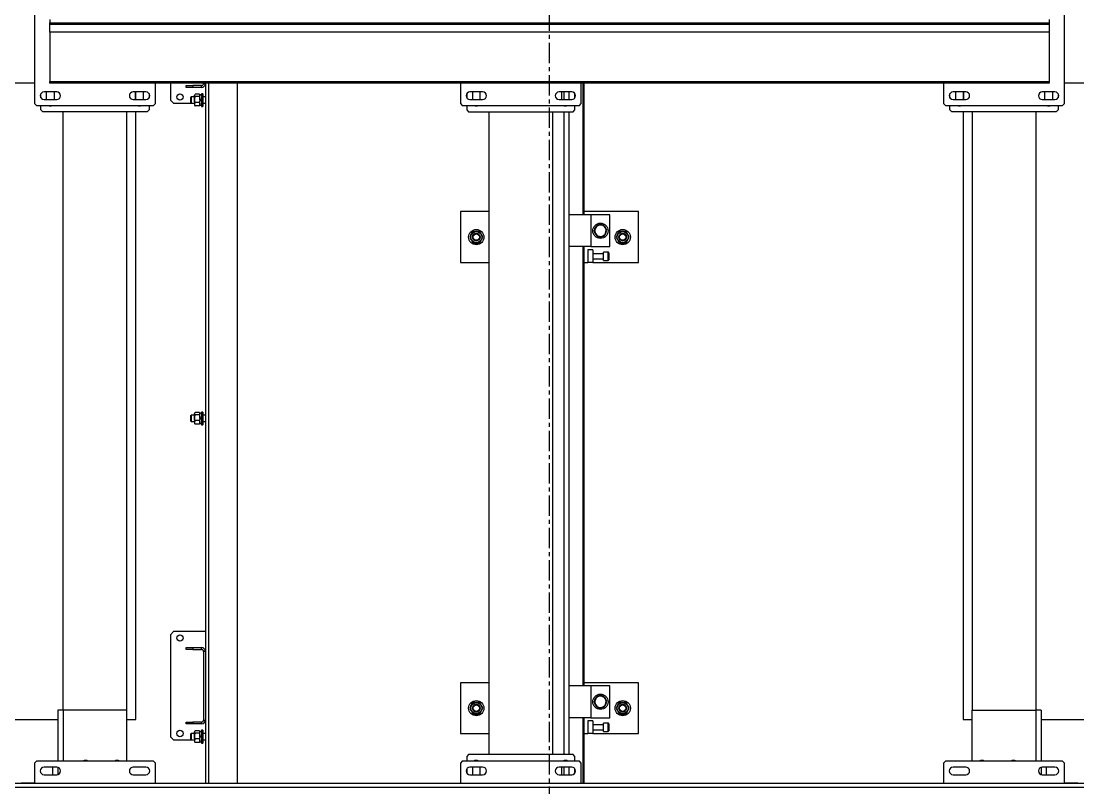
# Model space of a CAD drawing. Header units: millimetres. Extents: x 6622 to 532820, y 3370 to 359312.
# Drawn here: x 458470 to 460130, y 303733 to 304937 of the extents above; entities that cross this region are included whole.
import ezdxf

# ---------------------------------------------------------------- set-up
doc = ezdxf.new("R2010")
doc.units = ezdxf.units.MM
doc.linetypes.add('CENTER', pattern=[50.8, 31.75, -6.35, 6.35, -6.35])

# ---------------------------------------------------------------- blocks, each defined once
blk = doc.blocks.new('A$C6F3A12F4')
at = {"color": 2, "linetype": 'Continuous', "lineweight": 25}
for p, q in [((9785.2, 3700), (9785.2, 2659)), ((10785.2, 2622.1), (10785.2, 3700)), ((10885.7, 3475), (10885.7, 225)), ((10891.1, 225), (10891.1, 3475)), ((10885.2, 2680), (10885.2, 2659)), ((9817.2, 2659), (9653.2, 2659)), ((9820.2, 2656), (9817.2, 2659)), ((9820.2, 2472), (9820.2, 2656)), ((10853.7, 2659), (10850.7, 2656)), ((10850.7, 2656), (10850.7, 2472)), ((10885.7, 2659), (10853.7, 2659)), ((9799.2, 2644), (9799.2, 2624)), ((9799.2, 2640.1), (9811.2, 2640.1)), ((9802, 2649.1), (9808.4, 2649.1)), ((9811.2, 2624), (9811.2, 2644)), ((9820.2, 2649.1), (9827.2, 2649.1)), ((9830.2, 2646.1), (9827.2, 2649.1)), ((9830.2, 2646.1), (9830.2, 2482.1)), ((10859.7, 2644), (10859.7, 2624)), ((10871.7, 2624), (10871.7, 2644)), ((9685.2, 2635), (9690.6, 2635)), ((9690.6, 1065), (9690.6, 2635)), ((9690.6, 2635), (9693.2, 2635)), ((9693.2, 2635), (9693.2, 1065)), ((9693.2, 2635), (9705.2, 2635)), ((9705.2, 2635), (9705.2, 1065)), ((9705.2, 2635), (9782.6, 2635)), ((9782.6, 1065), (9782.6, 2635)), ((9782.6, 2635), (9785.2, 2635)), ((9785.2, 2635), (9785.2, 1065)), ((9811.2, 2628.1), (9799.2, 2628.1)), ((10859.7, 2630.1), (10871.7, 2630.1)), ((9830.2, 2614.1), (10770.2, 2614.1)), ((10770.2, 2622.1), (10770.2, 2614.1)), ((10770.2, 2622.1), (10850.7, 2622.1)), ((10770.2, 2614.1), (10850.7, 2614.1)), ((10770.2, 2514.1), (10770.2, 2614.1)), ((10860, 2622.1), (10871.4, 2622.1)), ((9830.2, 2514.1), (10770.2, 2514.1)), ((10850.7, 2514.1), (10770.2, 2514.1)), ((10785.2, 2500), (10785.2, 2514.1)), ((9799.2, 2504), (9799.2, 2484)), ((9799.2, 2500.1), (9811.2, 2500.1)), ((9799.2, 2500), (9811.2, 2500)), ((9811.2, 2484), (9811.2, 2504)), ((9830.2, 2500), (10785.2, 2500)), ((10859.7, 2504), (10859.7, 2484)), ((10871.7, 2484), (10871.7, 2504)), ((9811.2, 2488.1), (9799.2, 2488.1)), ((9808.7, 2479.1), (9801.7, 2479.1)), ((9827.2, 2479.1), (9820.2, 2479.1)), ((9827.2, 2479.1), (9830.2, 2482.1)), ((9785.2, 2469), (9817.2, 2469)), ((9817.2, 2469), (9820.2, 2472)), ((10850.7, 2472), (10853.7, 2469)), ((10853.7, 2469), (10885.7, 2469)), ((9987.2, 1990), (9987.2, 1904)), ((10067.2, 1990), (9987.2, 1990)), ((10067.2, 1918), (10067.2, 1990)), ((10727.2, 1990), (10727.2, 1904)), ((10807.2, 1990), (10727.2, 1990)), ((10807.2, 1918), (10807.2, 1990)), ((10036.7, 1965), (10036.2, 1965)), ((10036.6, 1963.2), (10036.2, 1963.2)), ((10036.3, 1962.2), (10036.6, 1963.2)), ((10776.8, 1965), (10776.2, 1965)), ((10776.6, 1963.2), (10776.2, 1963.2)), ((10776.3, 1962.2), (10776.6, 1963.2)), ((10042.2, 1945), (9992.2, 1945)), ((9992.2, 1945), (9992.2, 1915)), ((10042.2, 1915), (10042.2, 1945)), ((10051.7, 1943), (10062.7, 1943)), ((10782.2, 1945), (10732.2, 1945)), ((10732.2, 1945), (10732.2, 1915)), ((10782.2, 1915), (10782.2, 1945)), ((10791.7, 1943), (10802.7, 1943)), ((10012.2, 1937.3), (10008, 1934.4)), ((10016.4, 1940.2), (10012.2, 1937.3)), ((10021, 1938), (10016.4, 1940.2)), ((10025.6, 1935.8), (10021, 1938)), ((10026.8, 1930), (10026.1, 1930)), ((10026.6, 1928.2), (10026.2, 1928.2)), ((10026.4, 1927.4), (10026.6, 1928.2)), ((10050.7, 1942), (10050.7, 1935)), ((10063.7, 1942), (10050.7, 1942)), ((10063.7, 1935), (10050.7, 1935)), ((10053.2, 1935), (10053.2, 1918)), ((10061.2, 1918), (10061.2, 1935)), ((10063.7, 1935), (10063.7, 1942)), ((10752.2, 1937.3), (10748, 1934.4)), ((10756.4, 1940.2), (10752.2, 1937.3)), ((10761, 1938), (10756.4, 1940.2)), ((10765.6, 1935.8), (10761, 1938)), ((10766.8, 1930), (10766.1, 1930)), ((10766.6, 1928.2), (10766.2, 1928.2)), ((10766.4, 1927.4), (10766.6, 1928.2)), ((10790.7, 1942), (10790.7, 1935)), ((10803.7, 1942), (10790.7, 1942)), ((10803.7, 1935), (10790.7, 1935)), ((10793.2, 1935), (10793.2, 1918)), ((10801.2, 1918), (10801.2, 1935)), ((10803.7, 1935), (10803.7, 1942)), ((9992.2, 1915), (9992.2, 1880.2)), ((9992.2, 1915), (10042.2, 1915)), ((10008.8, 1924.2), (10013.4, 1922)), ((10013.4, 1922), (10018, 1919.8)), ((10018, 1919.8), (10022.2, 1922.7)), ((10022.2, 1922.7), (10026.4, 1925.6)), ((10042.2, 1915), (10042.2, 1880.2)), ((10047.2, 1918), (10047.2, 1910)), ((10047.2, 1918), (10067.2, 1918)), ((10047.2, 1910), (10067.2, 1910)), ((10067.2, 1918), (10067.2, 1910)), ((10067.2, 1904), (10067.2, 1910)), ((10732.2, 1915), (10732.2, 1880.2)), ((10732.2, 1915), (10782.2, 1915)), ((10748.8, 1924.2), (10753.4, 1922)), ((10753.4, 1922), (10758, 1919.8)), ((10758, 1919.8), (10762.2, 1922.7)), ((10762.2, 1922.7), (10766.4, 1925.6)), ((10782.2, 1915), (10782.2, 1880.2)), ((10787.2, 1918), (10787.2, 1910)), ((10787.2, 1918), (10807.2, 1918)), ((10787.2, 1910), (10807.2, 1910)), ((10807.2, 1918), (10807.2, 1910)), ((10807.2, 1904), (10807.2, 1910)), ((9785.2, 1904), (9992.2, 1904)), ((9992.2, 1902.7), (9785.2, 1902.7)), ((9817.2, 1900), (9785.2, 1900)), ((9820.2, 1897), (9817.2, 1900)), ((9820.2, 1713), (9820.2, 1897)), ((10042.2, 1904), (10732.2, 1904)), ((10732.2, 1902.7), (10042.2, 1902.7)), ((10782.2, 1904), (10885.7, 1904)), ((10885.7, 1902.7), (10782.2, 1902.7)), ((10853.7, 1900), (10850.7, 1897)), ((10850.7, 1897), (10850.7, 1713)), ((10885.7, 1900), (10853.7, 1900)), ((9799.2, 1885), (9799.2, 1865)), ((9811.2, 1881), (9799.2, 1881)), ((9799.2, 1880.2), (9811.2, 1880.2)), ((9808.5, 1890), (9801.9, 1890)), ((9811.2, 1865), (9811.2, 1885)), ((9827.2, 1890), (9820.2, 1890)), ((9830.2, 1887), (9827.2, 1890)), ((9830.2, 1723), (9830.2, 1887)), ((9830.2, 1880.2), (10840.2, 1880.2)), ((10843.2, 1890), (10840.2, 1887)), ((10840.2, 1887), (10840.2, 1723)), ((10850.7, 1890), (10843.2, 1890)), ((10859.7, 1885), (10859.7, 1865)), ((10871.7, 1881), (10859.7, 1881)), ((10859.7, 1880.2), (10871.7, 1880.2)), ((10869, 1890), (10862.4, 1890)), ((10871.7, 1865), (10871.7, 1885)), ((9811.2, 1872.8), (9799.2, 1872.8)), ((9799.2, 1869), (9811.2, 1869)), ((9820.8, 1872.8), (9820.2, 1872.8)), ((10840.2, 1872.8), (9830.2, 1872.8)), ((10850.7, 1872.8), (10849.6, 1872.8)), ((10871.7, 1872.8), (10859.7, 1872.8)), ((10859.7, 1869), (10871.7, 1869)), ((10840.2, 1855), (9830.2, 1855)), ((9799.2, 1745), (9799.2, 1725)), ((9811.2, 1725), (9811.2, 1745)), ((10840.2, 1755), (9830.2, 1755)), ((9987.2, 1755), (9987.2, 1710)), ((10067.2, 1710), (10067.2, 1755)), ((10727.2, 1755), (10727.2, 1710)), ((10807.2, 1710), (10807.2, 1755)), ((10859.7, 1745), (10859.7, 1725)), ((10871.7, 1725), (10871.7, 1745)), ((9811.2, 1741), (9799.2, 1741)), ((9799.2, 1729), (9811.2, 1729)), ((10036.7, 1735), (10036.2, 1735)), ((10036.6, 1733.2), (10036.2, 1733.2)), ((10036.3, 1732.2), (10036.6, 1733.2)), ((10776.8, 1735), (10776.2, 1735)), ((10776.6, 1733.2), (10776.2, 1733.2)), ((10776.3, 1732.2), (10776.6, 1733.2)), ((10871.7, 1741), (10859.7, 1741)), ((10859.7, 1729), (10871.7, 1729)), ((9785.2, 1710), (9817.2, 1710)), ((9801.9, 1720), (9808.5, 1720)), ((9817.2, 1710), (9820.2, 1713)), ((9820.2, 1720), (9827.2, 1720)), ((9827.2, 1720), (9830.2, 1723)), ((9987.2, 1710), (10067.2, 1710)), ((10727.2, 1710), (10807.2, 1710)), ((10840.2, 1723), (10843.2, 1720)), ((10843.2, 1720), (10850.7, 1720)), ((10850.7, 1713), (10853.7, 1710)), ((10853.7, 1710), (10885.7, 1710)), ((10862.4, 1720), (10869, 1720)), ((9785.2, 1359.5), (10885.7, 1359.5)), ((9785.2, 1314.5), (10885.7, 1314.5)), ((9785.2, 1309.5), (9786, 1309.5)), ((9785.2, 1306.5), (9786, 1306.5)), ((9786, 1309.5), (10678, 1309.5)), ((9786, 1306.5), (9786, 1309.5)), ((9792, 1303.5), (9789, 1303.5)), ((9789, 1303.5), (9789, 1289.5)), ((9792, 1303.5), (9792, 1289.5)), ((9802, 1305.5), (9802, 1303.5)), ((9802, 1305.5), (9822, 1305.5)), ((9802, 1303.5), (9822, 1303.5)), ((9802.8, 1300), (9802.8, 1293.4)), ((9804.4, 1300.9), (9803.3, 1300.3)), ((9803.9, 1303.5), (9803.9, 1300.9)), ((9812, 1300.9), (9803.9, 1300.9)), ((9806.4, 1300), (9806.4, 1293.4)), ((9807, 1309.5), (9807, 1305.5)), ((9812, 1300.9), (9813.5, 1300.9)), ((9820, 1300.9), (9813.5, 1300.9)), ((9815.5, 1300), (9815.5, 1293.4)), ((9817, 1305.5), (9817, 1309.5)), ((9820.7, 1300.3), (9819.6, 1300.9)), ((9820, 1300.9), (9820, 1303.5)), ((9821.2, 1300), (9821.2, 1293.4)), ((9822, 1303.5), (9822, 1305.5)), ((10302, 1305.5), (10302, 1303.5)), ((10302, 1305.5), (10322, 1305.5)), ((10302, 1303.5), (10322, 1303.5)), ((10302.8, 1300), (10302.8, 1293.4)), ((10304.4, 1300.9), (10303.3, 1300.3)), ((10303.9, 1303.5), (10303.9, 1300.9)), ((10312, 1300.9), (10303.9, 1300.9)), ((10306.4, 1300), (10306.4, 1293.4)), ((10307, 1309.5), (10307, 1305.5)), ((10312, 1300.9), (10313.5, 1300.9)), ((10320, 1300.9), (10313.5, 1300.9)), ((10315.5, 1300), (10315.5, 1293.4)), ((10317, 1305.5), (10317, 1309.5)), ((10320.7, 1300.3), (10319.6, 1300.9)), ((10320, 1300.9), (10320, 1303.5)), ((10321.2, 1300), (10321.2, 1293.4)), ((10322, 1303.5), (10322, 1305.5)), ((10647, 1309.5), (10647, 1259.5)), ((10675, 1303.5), (10672, 1303.5)), ((10672, 1289.5), (10672, 1303.5)), ((10675, 1289.5), (10675, 1303.5)), ((10678, 1309.5), (10678, 1306.5)), ((10678, 1309.5), (10786, 1309.5)), ((10678, 1306.5), (10786, 1306.5)), ((10786, 1309.5), (10885.7, 1309.5)), ((10786, 1306.5), (10786, 1309.5)), ((10792, 1303.5), (10789, 1303.5)), ((10789, 1303.5), (10789, 1289.5)), ((10792, 1303.5), (10792, 1289.5)), ((10802, 1305.5), (10802, 1303.5)), ((10802, 1305.5), (10822, 1305.5)), ((10802, 1303.5), (10822, 1303.5)), ((10802.8, 1300), (10802.8, 1293.4)), ((10804.4, 1300.9), (10803.3, 1300.3)), ((10803.9, 1303.5), (10803.9, 1300.9)), ((10812, 1300.9), (10803.9, 1300.9)), ((10806.4, 1300), (10806.4, 1293.4)), ((10807, 1309.5), (10807, 1305.5)), ((10812, 1300.9), (10813.5, 1300.9)), ((10820, 1300.9), (10813.5, 1300.9)), ((10815.5, 1300), (10815.5, 1293.4)), ((10817, 1305.5), (10817, 1309.5)), ((10820.7, 1300.3), (10819.6, 1300.9)), ((10820, 1300.9), (10820, 1303.5)), ((10821.2, 1300), (10821.2, 1293.4)), ((10822, 1303.5), (10822, 1305.5)), ((9789, 1289.5), (9792, 1289.5)), ((9789, 1279.5), (9789, 1289.5)), ((9792, 1279.5), (9789, 1279.5)), ((9792, 1289.5), (9792, 1279.5)), ((9803.3, 1293.1), (9804.4, 1292.5)), ((9814.9, 1292.5), (9804.4, 1292.5)), ((9807, 1292.5), (9807, 1287)), ((9807, 1287), (9807.5, 1286.5)), ((9807, 1287), (9817, 1287)), ((9816.5, 1286.5), (9807.5, 1286.5)), ((9814.9, 1292.5), (9819.6, 1292.5)), ((9816.5, 1286.5), (9817, 1287)), ((9817, 1287), (9817, 1292.5)), ((9817, 1259.5), (9817, 1287)), ((9819.6, 1292.5), (9820.7, 1293.1)), ((10303.3, 1293.1), (10304.4, 1292.5)), ((10314.9, 1292.5), (10304.4, 1292.5)), ((10307, 1292.5), (10307, 1287)), ((10307, 1287), (10307.5, 1286.5)), ((10307, 1287), (10317, 1287)), ((10316.5, 1286.5), (10307.5, 1286.5)), ((10314.9, 1292.5), (10319.6, 1292.5)), ((10316.5, 1286.5), (10317, 1287)), ((10317, 1287), (10317, 1292.5)), ((10319.6, 1292.5), (10320.7, 1293.1)), ((10672, 1289.5), (10675, 1289.5)), ((10672, 1279.5), (10672, 1289.5)), ((10675, 1279.5), (10672, 1279.5)), ((10675, 1289.5), (10675, 1279.5)), ((10789, 1289.5), (10792, 1289.5)), ((10789, 1279.5), (10789, 1289.5)), ((10792, 1279.5), (10789, 1279.5)), ((10792, 1289.5), (10792, 1279.5)), ((10803.3, 1293.1), (10804.4, 1292.5)), ((10814.9, 1292.5), (10804.4, 1292.5)), ((10807, 1292.5), (10807, 1287)), ((10807, 1287), (10807.5, 1286.5)), ((10807, 1287), (10817, 1287)), ((10816.5, 1286.5), (10807.5, 1286.5)), ((10814.9, 1292.5), (10819.6, 1292.5)), ((10816.5, 1286.5), (10817, 1287)), ((10817, 1287), (10817, 1292.5)), ((10817, 1259.5), (10817, 1287)), ((10819.6, 1292.5), (10820.7, 1293.1)), ((9785.2, 1254.5), (9812, 1254.5)), ((9812, 1254.5), (9817, 1259.5)), ((10647, 1259.5), (10652, 1254.5)), ((10652, 1254.5), (10812, 1254.5)), ((10812, 1254.5), (10817, 1259.5)), ((9817.2, 1231), (9785.2, 1231)), ((9820.2, 1228), (9817.2, 1231)), ((10853.7, 1231), (10850.7, 1228)), ((10885.7, 1231), (10853.7, 1231)), ((9799.2, 1216), (9799.2, 1196)), ((9799.2, 1211.9), (9811.2, 1211.9)), ((9801.7, 1220.9), (9808.7, 1220.9)), ((9811.2, 1196), (9811.2, 1216)), ((9820.2, 1044), (9820.2, 1228)), ((9820.2, 1220.9), (9827.2, 1220.9)), ((9830.2, 1217.9), (9827.2, 1220.9)), ((9830.2, 1217.9), (9830.2, 1053.9)), ((10850.7, 1228), (10850.7, 1044)), ((10859.7, 1216), (10859.7, 1196)), ((10871.7, 1196), (10871.7, 1216)), ((9811.2, 1200), (9799.2, 1200)), ((9811.2, 1199.9), (9799.2, 1199.9)), ((10785.2, 1200), (9830.2, 1200)), ((10785.2, 1185.9), (10785.2, 1200)), ((10770.2, 1185.9), (9830.2, 1185.9)), ((10770.2, 1185.9), (10770.2, 1085.9)), ((10850.7, 1185.9), (10770.2, 1185.9)), ((10770.2, 1085.9), (9830.2, 1085.9)), ((10770.2, 1085.9), (10850.7, 1085.9)), ((10770.2, 1085.9), (10770.2, 1077.9)), ((9685.2, 1065), (9690.6, 1065)), ((9693.2, 1065), (9690.6, 1065)), ((9705.2, 1065), (9693.2, 1065)), ((9705.2, 1065), (9782.6, 1065)), ((9785.2, 1065), (9782.6, 1065)), ((9799.2, 1076), (9799.2, 1056)), ((9799.2, 1071.9), (9811.2, 1071.9)), ((9811.2, 1056), (9811.2, 1076)), ((10770.2, 1077.9), (10850.7, 1077.9)), ((10785.2, 0), (10785.2, 1077.9)), ((10849.7, 1069.9), (10849.7, 1077.9)), ((10850.7, 1069.9), (10849.7, 1069.9)), ((10859.7, 1076), (10859.7, 1056)), ((10871.7, 1069.9), (10859.7, 1069.9)), ((10860, 1077.9), (10871.4, 1077.9)), ((10871.7, 1056), (10871.7, 1076)), ((9811.2, 1059.9), (9799.2, 1059.9)), ((9808.4, 1050.9), (9802, 1050.9)), ((9827.2, 1050.9), (9820.2, 1050.9)), ((9827.2, 1050.9), (9830.2, 1053.9)), ((9653.2, 1041), (9817.2, 1041)), ((9785.2, 1041), (9785.2, 0)), ((9817.2, 1041), (9820.2, 1044)), ((10850.7, 1044), (10853.7, 1041)), ((10853.7, 1041), (10885.7, 1041)), ((10885.2, 1041), (10885.2, 1020))]:
    blk.add_line(p, q, dxfattribs=at)
at = {"color": 2, "linetype": 'Continuous', "lineweight": 25, "flags": 128}
for points in [[(10036.7, 1965), (10036.6, 1966.9), (10036.3, 1967.9)], [(10776.8, 1965), (10776.6, 1966.9), (10776.3, 1967.9)], [(10036.7, 1735), (10036.6, 1736.9), (10036.3, 1737.9)], [(10776.8, 1735), (10776.6, 1736.9), (10776.3, 1737.9)], [(9812, 1300.9), (9811.5, 1301.8), (9811, 1302.6), (9810.5, 1303.5)], [(9812, 1303.5), (9812.5, 1302.6), (9813, 1301.8), (9813.5, 1300.9)], [(10312, 1300.9), (10311.5, 1301.8), (10311, 1302.6), (10310.5, 1303.5)], [(10312, 1303.5), (10312.5, 1302.6), (10313, 1301.8), (10313.5, 1300.9)], [(10812, 1300.9), (10811.5, 1301.8), (10811, 1302.6), (10810.5, 1303.5)], [(10812, 1303.5), (10812.5, 1302.6), (10813, 1301.8), (10813.5, 1300.9)]]:
    blk.add_lwpolyline(points, dxfattribs=at)
at = {"color": 2, "linetype": 'Continuous', "lineweight": 25}
for centre, radius in [((10027.2, 1965), 12), ((10767.2, 1965), 12), ((10027.2, 1965), 8.62), ((10027.2, 1965), 6), ((10027.2, 1965), 5), ((10767.2, 1965), 8.62), ((10767.2, 1965), 6), ((10767.2, 1965), 5), ((10017.2, 1930), 12), ((10757.2, 1930), 12), ((10027.2, 1735), 12), ((10027.2, 1735), 8.63), ((10767.2, 1735), 12), ((10767.2, 1735), 8.63), ((10027.2, 1735), 6), ((10027.2, 1735), 5), ((10767.2, 1735), 6), ((10767.2, 1735), 5), ((9807, 1269.5), 5), ((10657, 1269.5), 5), ((10807, 1269.5), 5)]:
    blk.add_circle(centre, radius, dxfattribs=at)
for centre, radius, start, end in [((9805.2, 2644), 6, 0, 180), ((10865.7, 2644), 6, 0, 180), ((9805.2, 2624), 6, 180, 0), ((9815.2, 2634.1), 6, 326.4427, 33.5573), ((10865.7, 2624), 6, 180, 0), ((10855.2, 2579.1), 6, 138.5904, 221.4096), ((10855.2, 2529.1), 6, 138.5904, 221.4096), ((9805.2, 2504), 6, 0, 180), ((10865.7, 2504), 6, 0, 180), ((9815.2, 2494.1), 6, 326.4427, 33.5573), ((9805.2, 2484), 6, 180, 0), ((10865.7, 2484), 6, 180, 0), ((10027.2, 1965), 9.55, 349.1982, 0), ((10767.2, 1965), 9.55, 349.1982, 0), ((10027.2, 1965), 9.55, 221.2996, 256.7088), ((10051.7, 1942), 1, 90, 180), ((10062.7, 1942), 1, 0, 90), ((10767.2, 1965), 9.55, 221.2996, 256.7088), ((10791.7, 1942), 1, 90, 180), ((10802.7, 1942), 1, 0, 90), ((10017.2, 1930), 9.55, 165.3637, 203.9741), ((10017.2, 1930), 8.87, 124.3653, 184.3653), ((10017.2, 1930), 8.87, 184.3653, 244.3653), ((10017.2, 1930), 9.55, 104.5207, 143.3519), ((10017.2, 1930), 8.87, 64.3653, 124.3653), ((10017.2, 1930), 9.55, 42.9611, 84.8708), ((10017.2, 1930), 8.86, 4.3653, 64.3653), ((10017.2, 1930), 8.86, 304.3653, 4.3653), ((10017.2, 1930), 9.55, 0, 24.9691), ((10017.2, 1930), 9.55, 349.1982, 0), ((10757.2, 1930), 9.55, 165.3637, 203.9741), ((10757.2, 1930), 8.87, 124.3653, 184.3653), ((10757.2, 1930), 8.87, 184.3653, 244.3653), ((10757.2, 1930), 9.55, 104.5207, 143.3519), ((10757.2, 1930), 8.87, 64.3653, 124.3653), ((10757.2, 1930), 9.55, 42.9611, 84.8708), ((10757.2, 1930), 8.86, 4.3653, 64.3653), ((10757.2, 1930), 8.87, 304.3653, 4.3653), ((10757.2, 1930), 9.55, 0, 24.9691), ((10757.2, 1930), 9.55, 349.1982, 0), ((10017.2, 1930), 9.55, 224.4516, 265.4367), ((10017.2, 1930), 8.87, 244.3653, 304.3653), ((10017.2, 1930), 9.55, 283.449, 324.061), ((10757.2, 1930), 9.55, 224.4516, 265.4367), ((10757.2, 1930), 8.87, 244.3653, 304.3653), ((10757.2, 1930), 9.55, 283.449, 324.061), ((9805.2, 1885), 6, 0, 180), ((9815.2, 1875), 6, 326.4427, 33.5573), ((10855.2, 1875), 6, 138.5904, 221.4096), ((10865.7, 1885), 6, 0, 180), ((9805.2, 1865), 6, 180, 0), ((10865.7, 1865), 6, 180, 0), ((9805.2, 1745), 6, 0, 180), ((10865.7, 1745), 6, 0, 180), ((9815.2, 1735), 6, 326.4427, 33.5573), ((10027.2, 1735), 9.55, 221.2996, 256.7088), ((10027.2, 1735), 9.55, 349.1982, 0), ((10767.2, 1735), 9.55, 221.2996, 256.7088), ((10767.2, 1735), 9.55, 349.1982, 0), ((10855.2, 1735), 6, 138.5904, 221.4096), ((9805.2, 1725), 6, 180, 0), ((10865.7, 1725), 6, 180, 0), ((9786, 1303.5), 6, 0, 90), ((9786, 1303.5), 3, 0, 90), ((10678, 1303.5), 6, 90, 180), ((10678, 1303.5), 3, 90, 180), ((10786, 1303.5), 6, 0, 90), ((10786, 1303.5), 3, 0, 90), ((9805.2, 1216), 6, 0, 180), ((10865.7, 1216), 6, 0, 180), ((9805.2, 1196), 6, 180, 0), ((9815.2, 1205.9), 6, 326.4427, 33.5573), ((10865.7, 1196), 6, 180, 0), ((10855.2, 1170.9), 6, 138.5904, 221.4096), ((10855.2, 1120.9), 6, 138.5904, 221.4096), ((9805.2, 1076), 6, 0, 180), ((10865.7, 1076), 6, 0, 180), ((9815.2, 1065.9), 6, 326.4427, 33.5573), ((9805.2, 1056), 6, 180, 0), ((10865.7, 1056), 6, 180, 0)]:
    blk.add_arc(centre, radius, start, end, dxfattribs=at)
for points, knots in [([(10027.2, 1975.4), (10026.4, 1974.9), (10024.8, 1974), (10022.5, 1972.7), (10020.3, 1971.4), (10018.9, 1970.6), (10018.2, 1970.2)], [0, 0, 0, 0, 0.264614, 0.534981, 0.765363, 1, 1, 1, 1]), ([(10018.2, 1970.2), (10018.2, 1969.8), (10018.2, 1968.5), (10018.2, 1966.2), (10018.2, 1963.2), (10018.2, 1961.1), (10018.2, 1959.8)], [0, 0, 0, 0, 0.131003, 0.38054, 0.636178, 1, 1, 1, 1]), ([(10018.2, 1959.8), (10019, 1959.4), (10020.6, 1958.4), (10022.9, 1957.1), (10025.1, 1955.8), (10026.5, 1955), (10027.2, 1954.6)], [0, 0, 0, 0, 0.264614, 0.534982, 0.765287, 1, 1, 1, 1]), ([(10036.2, 1970.2), (10035.4, 1970.6), (10033.8, 1971.6), (10031.5, 1972.9), (10029.3, 1974.2), (10027.9, 1975), (10027.2, 1975.4)], [0, 0, 0, 0, 0.264634, 0.534945, 0.765345, 1, 1, 1, 1]), ([(10027.2, 1954.6), (10028, 1955.1), (10029.6, 1956), (10031.9, 1957.3), (10034.1, 1958.6), (10035.5, 1959.4), (10036.2, 1959.8)], [0, 0, 0, 0, 0.264557, 0.534946, 0.765345, 1, 1, 1, 1]), ([(10036.2, 1959.8), (10036.2, 1961.1), (10036.2, 1963.2), (10036.2, 1966.2), (10036.2, 1968.4), (10036.2, 1969.8), (10036.2, 1970.2)], [0, 0, 0, 0, 0.363821, 0.613049, 0.868997, 1, 1, 1, 1]), ([(10767.2, 1975.4), (10766.4, 1974.9), (10764.8, 1974), (10762.5, 1972.7), (10760.3, 1971.4), (10758.9, 1970.6), (10758.2, 1970.2)], [0, 0, 0, 0, 0.264634, 0.534945, 0.765345, 1, 1, 1, 1]), ([(10758.2, 1970.2), (10758.2, 1969.8), (10758.2, 1968.5), (10758.2, 1966.2), (10758.2, 1963.2), (10758.2, 1961.1), (10758.2, 1959.8)], [0, 0, 0, 0, 0.131003, 0.38054, 0.636178, 1, 1, 1, 1]), ([(10758.2, 1959.8), (10759, 1959.4), (10760.6, 1958.4), (10762.9, 1957.1), (10765.1, 1955.8), (10766.5, 1955), (10767.2, 1954.6)], [0, 0, 0, 0, 0.264557, 0.534946, 0.765345, 1, 1, 1, 1]), ([(10776.2, 1970.2), (10775.4, 1970.6), (10773.8, 1971.6), (10771.5, 1972.9), (10769.3, 1974.2), (10767.9, 1975), (10767.2, 1975.4)], [0, 0, 0, 0, 0.264634, 0.534945, 0.765345, 1, 1, 1, 1]), ([(10767.2, 1954.6), (10768, 1955.1), (10769.6, 1956), (10771.9, 1957.3), (10774.1, 1958.6), (10775.5, 1959.4), (10776.2, 1959.8)], [0, 0, 0, 0, 0.264557, 0.534946, 0.765345, 1, 1, 1, 1]), ([(10776.2, 1959.8), (10776.2, 1961.1), (10776.2, 1963.2), (10776.2, 1966.2), (10776.2, 1968.4), (10776.2, 1969.8), (10776.2, 1970.2)], [0, 0, 0, 0, 0.363821, 0.613049, 0.868997, 1, 1, 1, 1]), ([(10008, 1934.4), (10008, 1934), (10008.1, 1932.3), (10008.3, 1930.6), (10008.4, 1929.3)], [0, 0, 0, 0, 0.2530598, 1, 1, 1, 1]), ([(10008.4, 1929.3), (10008.5, 1927.7), (10008.6, 1925.9), (10008.7, 1924.3), (10008.8, 1924.2)], [0, 0, 0, 0, 0.973005, 1, 1, 1, 1]), ([(10026, 1930.7), (10025.9, 1932), (10025.8, 1933.7), (10025.7, 1935.4), (10025.6, 1935.8)], [0, 0, 0, 0, 0.746925, 1, 1, 1, 1]), ([(10026.4, 1925.6), (10026.4, 1925.6), (10026.3, 1927.3), (10026.2, 1929), (10026, 1930.7)], [0, 0, 0, 0, 0.026997, 1, 1, 1, 1]), ([(10748, 1934.4), (10748, 1934), (10748.1, 1932.3), (10748.3, 1930.6), (10748.4, 1929.3)], [0, 0, 0, 0, 0.2530598, 1, 1, 1, 1]), ([(10748.4, 1929.3), (10748.5, 1927.7), (10748.6, 1925.9), (10748.7, 1924.3), (10748.8, 1924.2)], [0, 0, 0, 0, 0.973005, 1, 1, 1, 1]), ([(10766, 1930.7), (10765.9, 1932), (10765.8, 1933.7), (10765.7, 1935.4), (10765.6, 1935.8)], [0, 0, 0, 0, 0.746928, 1, 1, 1, 1]), ([(10766.4, 1925.6), (10766.4, 1925.6), (10766.3, 1927.3), (10766.2, 1929), (10766, 1930.7)], [0, 0, 0, 0, 0.026997, 1, 1, 1, 1]), ([(10027.2, 1745.4), (10026.4, 1744.9), (10024.8, 1744), (10022.5, 1742.7), (10020.3, 1741.4), (10018.9, 1740.6), (10018.2, 1740.2)], [0, 0, 0, 0, 0.264614, 0.534981, 0.765363, 1, 1, 1, 1]), ([(10036.2, 1740.2), (10035.4, 1740.6), (10033.8, 1741.6), (10031.5, 1742.9), (10029.3, 1744.2), (10027.9, 1745), (10027.2, 1745.4)], [0, 0, 0, 0, 0.264634, 0.534945, 0.765345, 1, 1, 1, 1]), ([(10767.2, 1745.4), (10766.4, 1744.9), (10764.8, 1744), (10762.5, 1742.7), (10760.3, 1741.4), (10758.9, 1740.6), (10758.2, 1740.2)], [0, 0, 0, 0, 0.264634, 0.534945, 0.765345, 1, 1, 1, 1]), ([(10776.2, 1740.2), (10775.4, 1740.6), (10773.8, 1741.6), (10771.5, 1742.9), (10769.3, 1744.2), (10767.9, 1745), (10767.2, 1745.4)], [0, 0, 0, 0, 0.264634, 0.534945, 0.765345, 1, 1, 1, 1]), ([(10018.2, 1740.2), (10018.2, 1739.8), (10018.2, 1738.5), (10018.2, 1736.2), (10018.2, 1733.2), (10018.2, 1731.1), (10018.2, 1729.8)], [0, 0, 0, 0, 0.1310035, 0.3805405, 0.636178, 1, 1, 1, 1]), ([(10018.2, 1729.8), (10019, 1729.4), (10020.6, 1728.4), (10022.9, 1727.1), (10025.1, 1725.8), (10026.5, 1725), (10027.2, 1724.6)], [0, 0, 0, 0, 0.264614, 0.534983, 0.765287, 1, 1, 1, 1]), ([(10027.2, 1724.6), (10028, 1725.1), (10029.6, 1726), (10031.9, 1727.3), (10034.1, 1728.6), (10035.5, 1729.4), (10036.2, 1729.8)], [0, 0, 0, 0, 0.264557, 0.534946, 0.765345, 1, 1, 1, 1]), ([(10036.2, 1729.8), (10036.2, 1731.1), (10036.2, 1733.2), (10036.2, 1736.2), (10036.2, 1738.4), (10036.2, 1739.8), (10036.2, 1740.2)], [0, 0, 0, 0, 0.363821, 0.613048, 0.868997, 1, 1, 1, 1]), ([(10758.2, 1740.2), (10758.2, 1739.8), (10758.2, 1738.5), (10758.2, 1736.2), (10758.2, 1733.2), (10758.2, 1731.1), (10758.2, 1729.8)], [0, 0, 0, 0, 0.1310035, 0.3805405, 0.636178, 1, 1, 1, 1]), ([(10758.2, 1729.8), (10759, 1729.4), (10760.6, 1728.4), (10762.9, 1727.1), (10765.1, 1725.8), (10766.5, 1725), (10767.2, 1724.6)], [0, 0, 0, 0, 0.2645573, 0.5349461, 0.7653454, 1, 1, 1, 1]), ([(10767.2, 1724.6), (10768, 1725.1), (10769.6, 1726), (10771.9, 1727.3), (10774.1, 1728.6), (10775.5, 1729.4), (10776.2, 1729.8)], [0, 0, 0, 0, 0.264557, 0.534946, 0.765345, 1, 1, 1, 1]), ([(10776.2, 1729.8), (10776.2, 1731.1), (10776.2, 1733.2), (10776.2, 1736.2), (10776.2, 1738.4), (10776.2, 1739.8), (10776.2, 1740.2)], [0, 0, 0, 0, 0.363821, 0.613048, 0.868997, 1, 1, 1, 1]), ([(9802.8, 1300), (9803.3, 1300.2), (9804, 1300.7), (9805, 1300.7), (9805.8, 1300.4), (9806.2, 1300.1), (9806.4, 1300)], [0, 0, 0, 0, 0.363588, 0.612802, 0.868735, 1, 1, 1, 1]), ([(9806.4, 1300), (9807.2, 1300.2), (9808.8, 1300.6), (9811.2, 1300.7), (9813.4, 1300.5), (9814.8, 1300.2), (9815.5, 1300)], [0, 0, 0, 0, 0.264595, 0.534955, 0.765295, 1, 1, 1, 1]), ([(9815.5, 1300), (9816, 1300.2), (9817, 1300.6), (9818.5, 1300.7), (9819.9, 1300.5), (9820.7, 1300.2), (9821.2, 1300)], [0, 0, 0, 0, 0.264602, 0.534923, 0.765382, 1, 1, 1, 1]), ([(9821.2, 1300), (9821, 1300.1), (9820.8, 1300.2), (9820.7, 1300.3), (9820.7, 1300.3)], [0, 0, 0, 0, 0.908521, 1, 1, 1, 1]), ([(10302.8, 1300), (10303.3, 1300.2), (10304, 1300.7), (10305, 1300.7), (10305.8, 1300.4), (10306.2, 1300.1), (10306.4, 1300)], [0, 0, 0, 0, 0.363588, 0.612802, 0.868735, 1, 1, 1, 1]), ([(10306.4, 1300), (10307.2, 1300.2), (10308.8, 1300.6), (10311.2, 1300.7), (10313.4, 1300.5), (10314.8, 1300.2), (10315.5, 1300)], [0, 0, 0, 0, 0.264595, 0.534955, 0.765295, 1, 1, 1, 1]), ([(10315.5, 1300), (10316, 1300.2), (10317, 1300.6), (10318.5, 1300.7), (10319.9, 1300.5), (10320.7, 1300.2), (10321.2, 1300)], [0, 0, 0, 0, 0.264602, 0.534923, 0.765382, 1, 1, 1, 1]), ([(10321.2, 1300), (10321, 1300.1), (10320.8, 1300.2), (10320.7, 1300.3), (10320.7, 1300.3)], [0, 0, 0, 0, 0.908521, 1, 1, 1, 1]), ([(10802.8, 1300), (10803.3, 1300.2), (10804, 1300.7), (10805, 1300.7), (10805.8, 1300.4), (10806.2, 1300.1), (10806.4, 1300)], [0, 0, 0, 0, 0.363588, 0.612802, 0.868735, 1, 1, 1, 1]), ([(10806.4, 1300), (10807.2, 1300.2), (10808.8, 1300.6), (10811.2, 1300.7), (10813.4, 1300.5), (10814.8, 1300.2), (10815.5, 1300)], [0, 0, 0, 0, 0.264595, 0.534955, 0.765295, 1, 1, 1, 1]), ([(10815.5, 1300), (10816, 1300.2), (10817, 1300.6), (10818.5, 1300.7), (10819.9, 1300.5), (10820.7, 1300.2), (10821.2, 1300)], [0, 0, 0, 0, 0.264602, 0.534923, 0.765382, 1, 1, 1, 1]), ([(10821.2, 1300), (10821, 1300.1), (10820.8, 1300.2), (10820.7, 1300.3), (10820.7, 1300.3)], [0, 0, 0, 0, 0.908521, 1, 1, 1, 1]), ([(9806.4, 1293.4), (9806.2, 1293.3), (9805.8, 1293), (9805, 1292.7), (9804, 1292.7), (9803.3, 1293.2), (9802.8, 1293.4)], [0, 0, 0, 0, 0.131264, 0.380789, 0.636411, 1, 1, 1, 1]), ([(9815.5, 1293.4), (9814.7, 1293.2), (9813.1, 1292.8), (9810.7, 1292.7), (9808.5, 1292.9), (9807.1, 1293.2), (9806.4, 1293.4)], [0, 0, 0, 0, 0.264595, 0.534955, 0.765296, 1, 1, 1, 1]), ([(9821.2, 1293.4), (9820.7, 1293.2), (9819.7, 1292.8), (9818.2, 1292.7), (9816.8, 1292.9), (9816, 1293.2), (9815.5, 1293.4)], [0, 0, 0, 0, 0.264602, 0.534923, 0.765382, 1, 1, 1, 1]), ([(9820.7, 1293.1), (9820.7, 1293.1), (9820.8, 1293.2), (9821, 1293.3), (9821.2, 1293.4)], [0, 0, 0, 0, 0.091438, 1, 1, 1, 1]), ([(10306.4, 1293.4), (10306.2, 1293.3), (10305.8, 1293), (10305, 1292.7), (10304, 1292.7), (10303.3, 1293.2), (10302.8, 1293.4)], [0, 0, 0, 0, 0.131264, 0.380789, 0.636411, 1, 1, 1, 1]), ([(10315.5, 1293.4), (10314.7, 1293.2), (10313.1, 1292.8), (10310.7, 1292.7), (10308.5, 1292.9), (10307.1, 1293.2), (10306.4, 1293.4)], [0, 0, 0, 0, 0.264595, 0.534955, 0.765296, 1, 1, 1, 1]), ([(10321.2, 1293.4), (10320.7, 1293.2), (10319.7, 1292.8), (10318.2, 1292.7), (10316.8, 1292.9), (10316, 1293.2), (10315.5, 1293.4)], [0, 0, 0, 0, 0.264602, 0.534923, 0.765382, 1, 1, 1, 1]), ([(10320.7, 1293.1), (10320.7, 1293.1), (10320.8, 1293.2), (10321, 1293.3), (10321.2, 1293.4)], [0, 0, 0, 0, 0.091438, 1, 1, 1, 1]), ([(10806.4, 1293.4), (10806.2, 1293.3), (10805.8, 1293), (10805, 1292.7), (10804, 1292.7), (10803.3, 1293.2), (10802.8, 1293.4)], [0, 0, 0, 0, 0.131264, 0.380789, 0.636411, 1, 1, 1, 1]), ([(10815.5, 1293.4), (10814.7, 1293.2), (10813.1, 1292.8), (10810.7, 1292.7), (10808.5, 1292.9), (10807.1, 1293.2), (10806.4, 1293.4)], [0, 0, 0, 0, 0.264595, 0.534955, 0.765296, 1, 1, 1, 1]), ([(10821.2, 1293.4), (10820.7, 1293.2), (10819.7, 1292.8), (10818.2, 1292.7), (10816.8, 1292.9), (10816, 1293.2), (10815.5, 1293.4)], [0, 0, 0, 0, 0.264602, 0.534923, 0.765382, 1, 1, 1, 1]), ([(10820.7, 1293.1), (10820.7, 1293.1), (10820.8, 1293.2), (10821, 1293.3), (10821.2, 1293.4)], [0, 0, 0, 0, 0.091438, 1, 1, 1, 1])]:
    blk.add_open_spline(points, degree=3, knots=knots, dxfattribs=at)

msp = doc.modelspace()

# ---------------------------------------------------------------- linework, layer by layer
at = {"color": 1, "linetype": 'CENTER'}
msp.add_line((459300, 268650.975), (459300, 314810.514), dxfattribs=at)

# ---------------------------------------------------------------- block references
at = {"color": 0, "rotation": 270}
msp.add_blockref('A$C6F3A12F4', (457450, 314625.198), dxfattribs=at)

doc.saveas('drawing.dxf')
